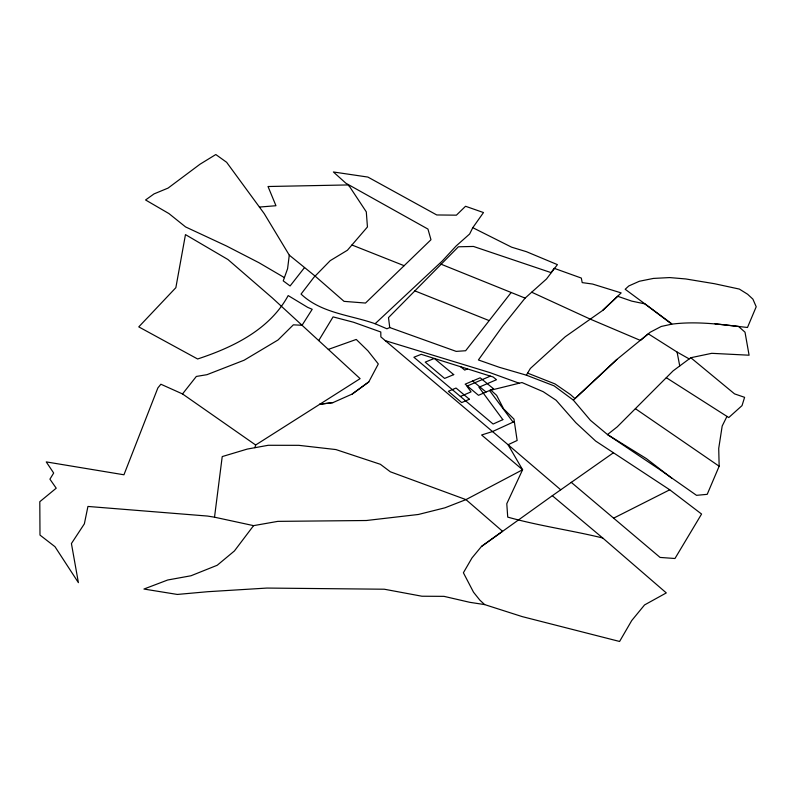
<?xml version="1.0" encoding="UTF-8"?>
<svg xmlns="http://www.w3.org/2000/svg" width="796" height="796" viewBox="0 0 796 796"><rect width="100%" height="100%" fill="white"/><g stroke="black" fill="none" stroke-linecap="round" stroke-linejoin="round"><path stroke-width="1.19" d="M284.401 277.615L259.018 262.75L226.452 245.974L185.577 226.93L168.941 213.577L145.569 199.975L154.046 193.896L168.085 188.085L199.995 164.235L215.806 154.533L226.641 162.304L264.212 213.607L289.276 255.138L287.595 268.68L283.237 280.869L290.102 285.953L304.55 267.526M318.708 340.589L333.076 316.888L353.504 322.231L380.786 331.992L380.866 336.897L508.067 444.735L522.594 469.749L465.968 499.619L444.924 507.818L418.397 514.475L366.339 520.514L277.814 521.37L253.576 525.639L214.522 517.191L222.223 456.576L247.238 449.083L268.272 445.282L298.828 445.332L335.932 449.571L380.379 464.297L390.329 471.789L465.968 499.619L502.535 531.28L481.48 546.454L471.988 557.936L463.391 572.762L473.52 592.204L479.819 600.094L484.645 604.592L522.236 616.621L619.587 641.467L631.726 620.552L644.561 604.93L666.302 592.911L602.731 537.997L552.334 495.709L481.48 546.454M254.899 447.7L255.655 445.004L360.11 378.647L272.391 298.002L227.945 259.526L185.468 234.611L175.856 287.684L138.773 326.887L197.617 358.986C233.089 347.305 269.585 329.713 288.182 295.575L307.694 307.365L312.201 309.286L302.052 325.275L293.356 324.828L278.013 339.991L244.113 360.22L206.96 374.687L196.333 376.448L182.513 393.94L160.882 384.229L157.867 387.931L123.947 474.784L46.238 461.899L53.68 473.033L49.919 479.172L56.218 488.197L39.8 501.709L39.989 535.081L54.984 546.693L78.396 582.652L71.421 543.539L84.366 523.838L87.938 506.445L207.507 516.057L214.522 517.191M726.977 416.407L722.191 425.999L718.718 448.417L719.156 466.227L707.206 494.336L696.52 495.331L660.262 469.939L607.497 434.566L590.443 420.338L573.339 400.119L554.135 385.871L526.365 375.175L499.281 367.284L478.406 359.961L502.714 326.032L525.101 298.112L546.524 278.958L557.409 264.63L526.435 251.695L511.659 247.198L472.784 227.686L469.63 234.004L456.138 245.974L442.327 260.939L375.125 323.733C350.081 314.927 321.246 313.236 301.057 294.082L313.873 277.356L330.231 260.64L347.424 250.233L367.444 226.969L366.299 211.865L349.534 186.503L347.792 184.941L268.023 186.513L275.963 205.726L259.416 207.059M332.937 402.617L319.843 404.229L332.937 402.617L352.19 394.05L368.787 381.921L378.319 363.961L367.941 350.837L356.26 339.444L328.31 349.414M526.365 375.175L530.375 368.439L565.22 336.768L602.632 310.46L617.706 296.281L631.706 301.117L644.909 303.873L671.725 324.171C693.933 321.266 716.42 323.813 738.529 326.46L745.006 332.171L749.086 355.205L711.733 353.325L690.809 357.722L673.068 370.896L617.218 426.875L607.497 434.566L646.342 458.586L671.894 478.296M472.784 227.686L483.49 212.552L465.551 206.264L456.406 215.169L436.755 214.96L367.891 177.07L333.395 171.976L345.882 183.219L427.95 229.079L430.974 239.735L365.503 303.057L344.041 301.356L315.107 276.093L289.276 255.138M253.576 525.639L234.422 550.951L217.209 565.269L190.98 575.767L167.677 580.005L143.937 589.04L177.329 594.443L207.846 591.697L266.959 588.065L384.299 589.219L421.92 596.224L443.999 596.353L469.759 602.313L484.645 604.592M511.171 292.5L465.64 350.738L456.178 351.384L389.751 327.544L386.916 328.788L375.125 323.733M389.751 327.544L388.488 317.614L458.377 246.79L473.471 246.452L551.061 272.62L554.165 268.302L581.319 278.063L582.204 282.61L592.552 284.043L621.169 292.908L602.632 310.46M689.197 358.916L677.078 352.061L648.292 333.822L616.89 359.424L573.339 400.119M616.89 359.424L574.961 398.597L570.404 394.537L555.051 383.941L527.599 373.105M352.19 394.05L368.787 381.921M552.334 495.709L613.437 452.765M613.617 518.156L669.744 489.799L701.575 514.047L674.968 558.503L660.073 557.429L571.19 482.286M514.325 421.582L492.515 431.551L481.62 434.984L522.594 469.749L506.783 503.729L507.729 517.111C539.001 525.907 571.22 530.295 602.731 537.997M460.406 396.458L471.053 391.871L466.884 386.15L490.396 376.12M467.521 368.906L464.685 370.09L460.625 366.737M671.725 324.171L661.247 326.46L650.153 332.26L640.422 340.429L590.005 319.017L531.688 292.212M715.027 323.813L747.484 327.474L756.2 306.768L752.907 299.137L747.603 294.231L739.335 289.077L714.49 283.714L685.714 278.948L669.645 277.575L653.436 278.421L639.367 281.257L628.82 285.943L625.178 289.266L671.625 323.654M385.314 340.668L489.819 372.568L519.171 383.224M351.931 244.989L404.139 265.695M414.806 290.858L488.724 320.43M440.904 264.133L525.101 298.112M666.302 377.692L728.758 417.542L742.031 405.612L744.598 397.323L734.539 393.871L690.809 357.722M669.744 489.799L595.647 441.054L575.807 422.666L556.135 400.269L543.19 391.692L521.967 382.538L489.55 390.508L513.082 422.149M635.387 408.676L719.156 466.227M182.513 393.94L255.655 445.004M472.695 380.966L486.048 392.03M560.692 489.759L508.067 444.735L517.141 440.486L513.957 419.094L503.629 408.895L496.644 395.363L490.933 390.169M677.078 352.061L679.744 365.941M502.843 419.641L493.102 424.039L413.9 357.245L421.213 354.32L493.142 376.986L496.485 379.722L478.953 387.244L502.843 419.641M469.381 399.254L461.7 402.577L448.367 391.294L456.038 388.04L469.381 399.254M493.53 388.786L478.505 395.304L465.163 384.17L480.177 377.792L493.53 388.786M453.72 374.627L444.596 378.428L425.213 362.13L434.317 358.449L453.72 374.627"/></g></svg>
